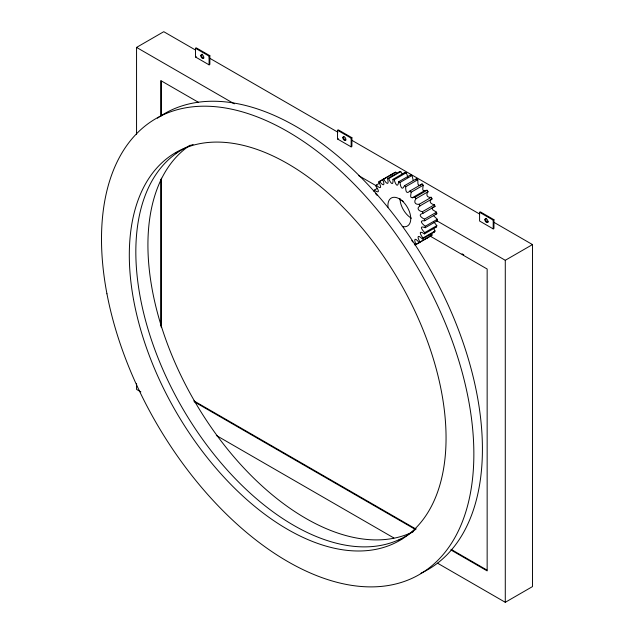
<?xml version="1.0" encoding="UTF-8"?>
<svg xmlns="http://www.w3.org/2000/svg" width="634" height="634" viewBox="0 0 634 634"><rect width="100%" height="100%" fill="white"/><g stroke="black" fill="none" stroke-linecap="round" stroke-linejoin="round"><path stroke-width="0.95" d="M373.949 191.428L374.234 190.168C380.59 194.448 378.498 189.661 375.732 186.079L376.279 185.08C381.636 190.311 381.565 186.832 378.696 182.037L379.489 181.348C383.499 186.721 385.337 185.651 382.698 179.493L383.689 179.16C386.407 184.034 389.379 185.841 387.532 178.59L388.674 178.614C390.393 182.798 393.492 186.998 392.961 179.351L394.189 179.739C395.204 183.353 397.637 188.972 398.707 181.76L399.975 182.489C400.426 185.825 401.829 191.658 404.492 185.683L405.72 186.721C405.53 190.129 406.132 195.09 410.008 190.929L411.149 192.221C411.173 193.735 409.445 198.125 412.322 197.753L424.772 190.565L427.086 190.255L428.069 191.73C425.438 194.828 427.292 198.03 431.286 197.301L432.071 198.894C428.069 201.2 430.906 204.314 434.488 204.734L435.035 206.359L432.697 207.564M419.882 185.374L422.101 183.947L423.235 185.239C423.258 186.753 421.531 191.143 424.408 190.771M404.896 173.066L405.055 172.377L406.283 172.757L408.003 177.449M414.367 244.193L414.993 244.898L415.983 244.566C413.344 238.408 415.183 237.338 419.193 242.711L419.985 242.022C417.117 237.227 417.045 233.748 422.402 238.978L422.949 237.98C420.184 234.398 418.091 229.611 424.447 233.891L424.732 232.63C422.109 229.952 418.464 225.03 425.24 227.709L437.325 220.727L437.325 219.277L433.537 215.679M424.447 233.891L436.541 226.909L436.818 225.649L434.052 222.162M412.322 197.753L414.993 197.229L415.983 198.711C413.352 201.802 415.199 205.004 419.193 204.275L419.985 205.868C415.983 208.174 418.812 211.288 422.402 211.708L422.949 213.341C417.41 214.617 421.404 217.621 424.447 219.158L424.732 220.743C418.226 220.061 422.577 224.19 425.24 226.251L425.24 227.709M410.499 175.333L410.8 174.778L412.06 175.507L413.273 180.587M422.402 238.978L434.488 231.996L435.035 230.998L433.783 228.66M415.492 179.85L416.578 178.701L417.806 179.739L417.964 184.177L419.359 185.707M390.79 175.055L391.574 174.374L392.256 174.944M431.77 234.144L432.071 235.04L431.286 235.729L415.983 244.566M136.556 134.392L136.556 47.407L163.762 31.7L195.486 50.015M195.494 48.279L196.247 47.843L209.854 55.689L209.854 64.414L209.093 64.85L195.494 57.005L195.494 48.279L209.093 56.133L209.854 55.689M195.494 57.005L196.247 56.569M337.542 130.287L338.302 129.851L351.902 137.705L351.902 146.43L351.149 146.866L337.542 139.012L337.542 130.287L351.149 138.141L351.902 137.705M337.542 139.012L338.302 138.577M379.489 181.348L394.792 172.519L395.774 172.179L396.401 172.884M378.696 182.037L395.774 172.179M376.279 185.08L379.504 183.226M387.532 178.59L399.626 171.608L400.759 171.632L402.162 173.89M388.674 178.614L400.759 171.632M374.234 190.168L377.46 188.306M392.961 179.351L405.055 172.377M394.189 179.739L406.283 172.757M398.707 181.76L410.8 174.778M399.975 182.489L412.06 175.507M404.492 185.683L416.578 178.701M405.72 186.721L417.806 179.739M410.008 190.929L422.101 183.947M411.149 192.221L423.235 185.239M414.993 197.229L427.086 190.255M415.983 198.711L428.069 191.73M419.193 204.275L431.286 197.301M419.985 205.868L432.071 198.894M422.402 211.708L434.488 204.734M422.949 213.341L435.035 206.359M424.447 219.158L436.541 212.184L436.818 213.761L424.732 220.743M425.24 226.251L437.325 219.277M424.732 232.63L436.818 225.649M422.949 237.98L435.035 230.998M414.993 244.898L432.071 235.04M479.597 212.303L480.35 211.867L493.949 219.721L493.949 228.438L493.197 228.882L479.597 221.028L479.597 212.303L493.197 220.156L493.949 219.721M437.325 220.727L436.699 220.719L505.282 260.289L532.489 244.581L532.489 586.593L505.282 602.3L437.555 563.198M427.086 237.924L428.069 237.584M436.818 213.761L435.289 214.133M435.859 226.695L436.541 226.909M209.204 57.94L337.835 132.197M351.553 140.122L479.32 213.888M493.902 222.304L532.489 244.581M136.556 47.407L234.311 103.841M358.654 175.626L376.659 186.024M399.816 199.393L403.24 201.374M462.067 253.814L463.779 254.805M198.434 102.32L160.735 80.558L160.735 116.188M429.749 235.872L487.15 269.014L487.15 570.893L451.17 550.114M193.909 400.878L415.809 528.986M450.933 549.266L486.912 570.037M194.147 401.726L415.183 529.342M140.851 391.891L136.556 389.419L136.556 383.483M216.329 435.471L393.833 537.949M433.791 231.592L434.488 231.996M411.815 240.46L412.679 241.919M436.541 212.184L432.768 209.83L432.126 207.683M375.486 193.568L377.365 195.573M399.626 171.608L399.626 172.408M505.282 260.289L505.282 602.3M493.197 220.156L493.197 228.882M351.149 138.141L351.149 146.866M209.093 56.133L209.093 64.85M161.353 81.192L161.353 115.832M161.353 178.186L161.353 327.643M160.735 179.533L160.735 326.019M488.457 221.781A2.14 1.236 60 0 1 486.23 221.004A2.14 1.236 60 0 1 486.08 218.302M345.855 140.09A2.14 1.236 60 0 1 344.032 138.759A2.14 1.236 60 0 1 343.794 136.516M388.016 207.215A16.151 9.328 60 0 1 397.359 197.895A16.151 9.328 60 0 1 410.491 215.615A16.151 9.328 60 0 1 402.297 226.481M411.426 218.239A16.151 9.328 60 0 1 400.006 198.458M402.558 538.52A223.968 129.312 60 0 1 398.818 540.144M175.412 153.61A223.968 129.312 60 0 1 177.362 152.128M157.446 118.178A263.292 152.017 60 0 1 427.562 265.02A263.292 152.017 60 0 1 421.016 573.184M413.328 531.657A223.287 128.916 60 0 1 194.17 400.529A223.287 128.916 60 0 1 190.184 145.162M416.134 528.867A223.287 128.916 60 0 1 182.481 408.209A223.287 128.916 60 0 1 193.116 144.457M203.807 58.074A2.14 1.236 60 0 1 201.739 56.244A2.14 1.236 60 0 1 202.294 54.183M484.883 219.721A2.14 1.236 60 0 0 487.15 222.534A2.14 1.236 60 0 0 487.15 219.515A2.14 1.236 60 0 0 484.883 219.721M342.836 137.705A2.14 1.236 60 0 0 345.102 140.526A2.14 1.236 60 0 0 345.102 137.499A2.14 1.236 60 0 0 342.836 137.705M133.52 299.438A223.968 129.312 60 0 0 396.179 542.395A223.968 129.312 60 0 0 333.333 197.784A223.968 129.312 60 0 0 133.52 299.438M106.94 293.772A263.292 152.017 60 0 0 416.728 575.997A263.292 152.017 60 0 0 339.364 169.849A263.292 152.017 60 0 0 106.94 293.772M200.788 55.689A2.14 1.236 60 0 0 203.054 58.51A2.14 1.236 60 0 0 203.054 55.491A2.14 1.236 60 0 0 200.788 55.689"/></g></svg>
